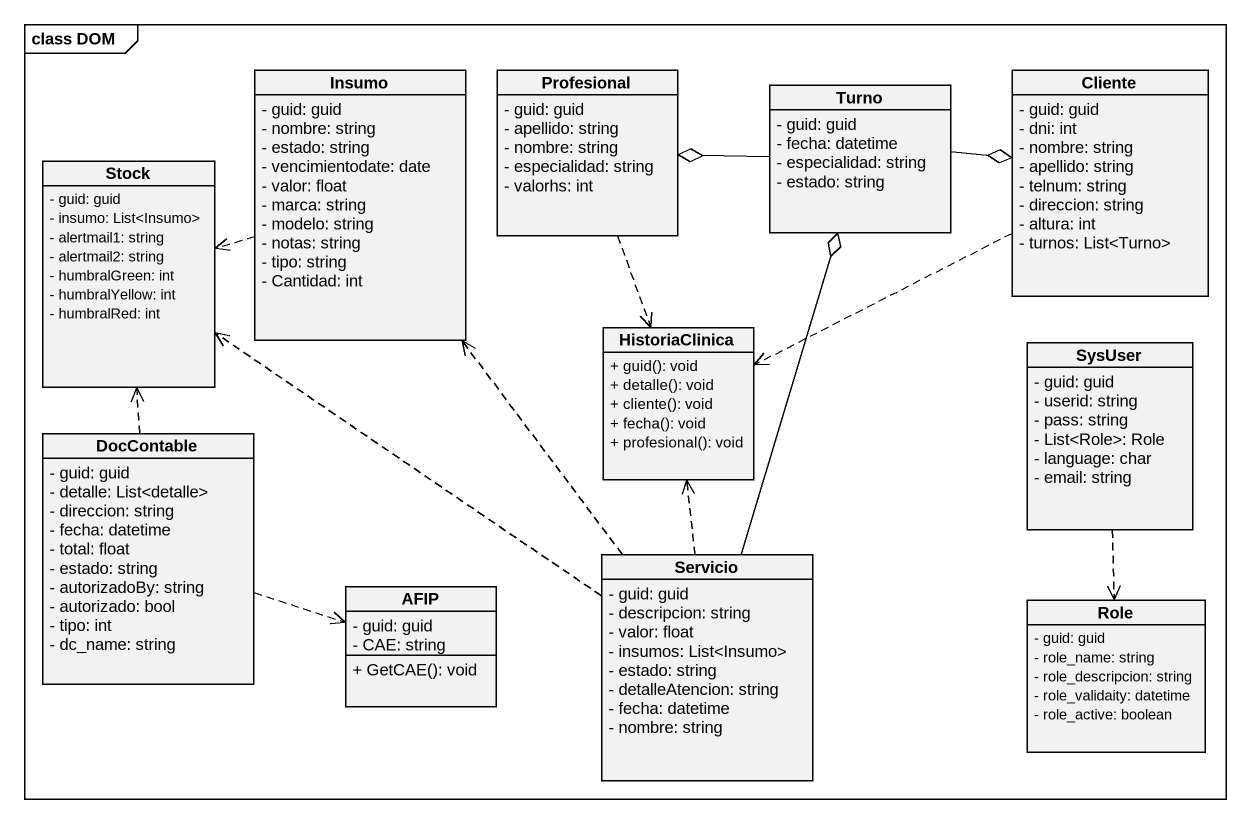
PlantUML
@startuml
mainframe class DOM
hide circle
hide empty members
skinparam classAttributeIconSize 0
class Insumo {
  - guid: guid
  - nombre: string
  - estado: string
  - vencimientodate: date
  - valor: float
  - marca: string
  - modelo: string
  - notas: string
  - tipo: string
  - Cantidad: int
}
class Profesional {
  - guid: guid
  - apellido: string
  - nombre: string
  - especialidad: string
  - valorhs: int
}
class Cliente {
  - guid: guid
  - dni: int
  - nombre: string
  - apellido: string
  - telnum: string
  - direccion: string
  - altura: int
  - turnos: List<Turno>
}
class Turno {
  - guid: guid
  - fecha: datetime
  - especialidad: string
  - estado: string
}
class Stock {
  - guid: guid
  - insumo: List<Insumo>
  - alertmail1: string
  - alertmail2: string
  - humbralGreen: int
  - humbralYellow: int
  - humbralRed: int
}
class HistoriaClinica {
  + guid(): void
  + detalle(): void
  + cliente(): void
  + fecha(): void
  + profesional(): void
}
class SysUser {
  - guid: guid
  - userid: string
  - pass: string
  - List<Role>: Role
  - language: char
  - email: string
}
class DocContable {
  - guid: guid
  - detalle: List<detalle>
  - direccion: string
  - fecha: datetime
  - total: float
  - estado: string
  - autorizadoBy: string
  - autorizado: bool
  - tipo: int
  - dc_name: string
}
class AFIP {
  - guid: guid
  - CAE: string
  + GetCAE(): void
}
class Servicio {
  - guid: guid
  - descripcion: string
  - valor: float
  - insumos: List<Insumo>
  - estado: string
  - detalleAtencion: string
  - fecha: datetime
  - nombre: string
}
class Role {
  - guid: guid
  - role_name: string
  - role_descripcion: string
  - role_validaity: datetime
  - role_active: boolean
}
Insumo .left.> Stock
Profesional ..> HistoriaClinica
Cliente .left.> HistoriaClinica
Turno -left-o Profesional
Turno -right-o Cliente
SysUser ..> Role
DocContable .up.> Stock
DocContable .right.> AFIP
Servicio .up.> Insumo
Servicio -up-o Turno
Servicio .up.> Stock
Servicio .up.> HistoriaClinica
@enduml
